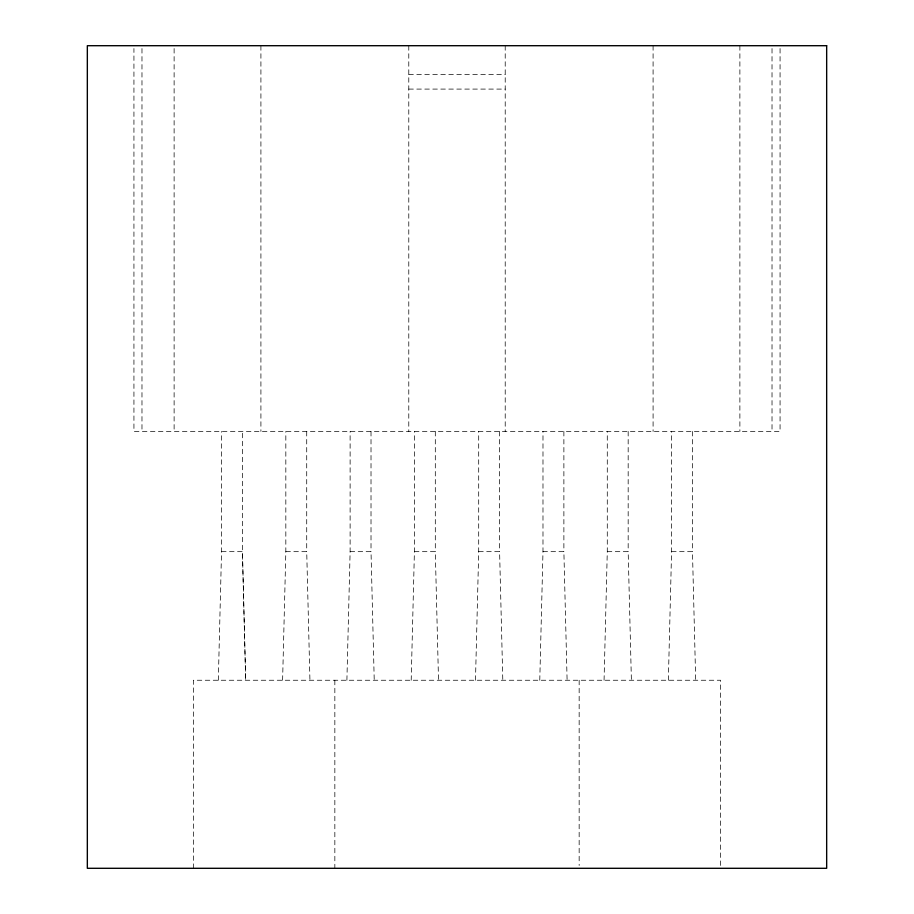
<?xml version="1.0" encoding="UTF-8"?>
<svg xmlns="http://www.w3.org/2000/svg" width="914" height="914" viewBox="0 0 914 914"><rect width="100%" height="100%" fill="white"/><g stroke="black" fill="none" stroke-linecap="round" stroke-linejoin="round"><path stroke-width="0.69" stroke-dasharray="4.57 3.43" d="M218.32 680.245L221.531 551.668L221.531 431.442M282.609 680.245L285.831 551.668L285.831 431.442M346.897 680.245L350.119 551.668L350.119 431.442M411.197 680.245L414.408 551.668L414.408 431.442M475.486 680.245L478.696 551.668L478.696 431.442M539.774 680.245L542.985 551.668L542.985 431.442M604.063 680.245L607.284 551.668L607.284 431.442M668.351 680.245L671.573 551.668L671.573 431.442M408.787 74.628L505.214 74.628M408.787 89.092L505.214 89.092M221.531 551.668L242.427 551.668L245.683 680.245L242.427 551.668L242.427 431.442M285.831 551.668L306.716 551.668L309.937 680.245M350.119 551.668L371.015 551.668L374.226 680.245M414.408 551.668L435.304 551.668L438.514 680.245M478.696 551.668L499.592 551.668L502.803 680.245M542.985 551.668L563.881 551.668L567.103 680.245M607.284 551.668L628.169 551.668L631.391 680.245M671.573 551.668L692.469 551.668L695.68 680.245M780.065 48.545L780.065 431.442L133.935 431.442L133.935 48.545M772.022 48.545L772.022 431.442M739.883 45.7L739.883 431.442M720.598 865.455L720.598 680.245L193.402 680.245L193.402 868.3M692.469 431.442L692.469 551.668M653.087 45.7L653.087 431.442M628.169 431.442L628.169 551.668M579.156 680.245L579.156 865.455M563.881 431.442L563.881 551.668M505.214 45.7L505.214 431.442M499.592 431.442L499.592 551.668M435.304 431.442L435.304 551.668M408.787 45.7L408.787 431.442M371.015 431.442L371.015 551.668M334.844 680.245L334.844 868.3M306.716 431.442L306.716 551.668M260.913 45.7L260.913 431.442M174.117 48.545L174.117 431.442M141.978 48.545L141.978 431.442"/><path stroke-width="1.37" d="M826.667 45.7L87.333 45.7L87.333 868.3L826.667 868.3L826.667 45.7"/></g></svg>
